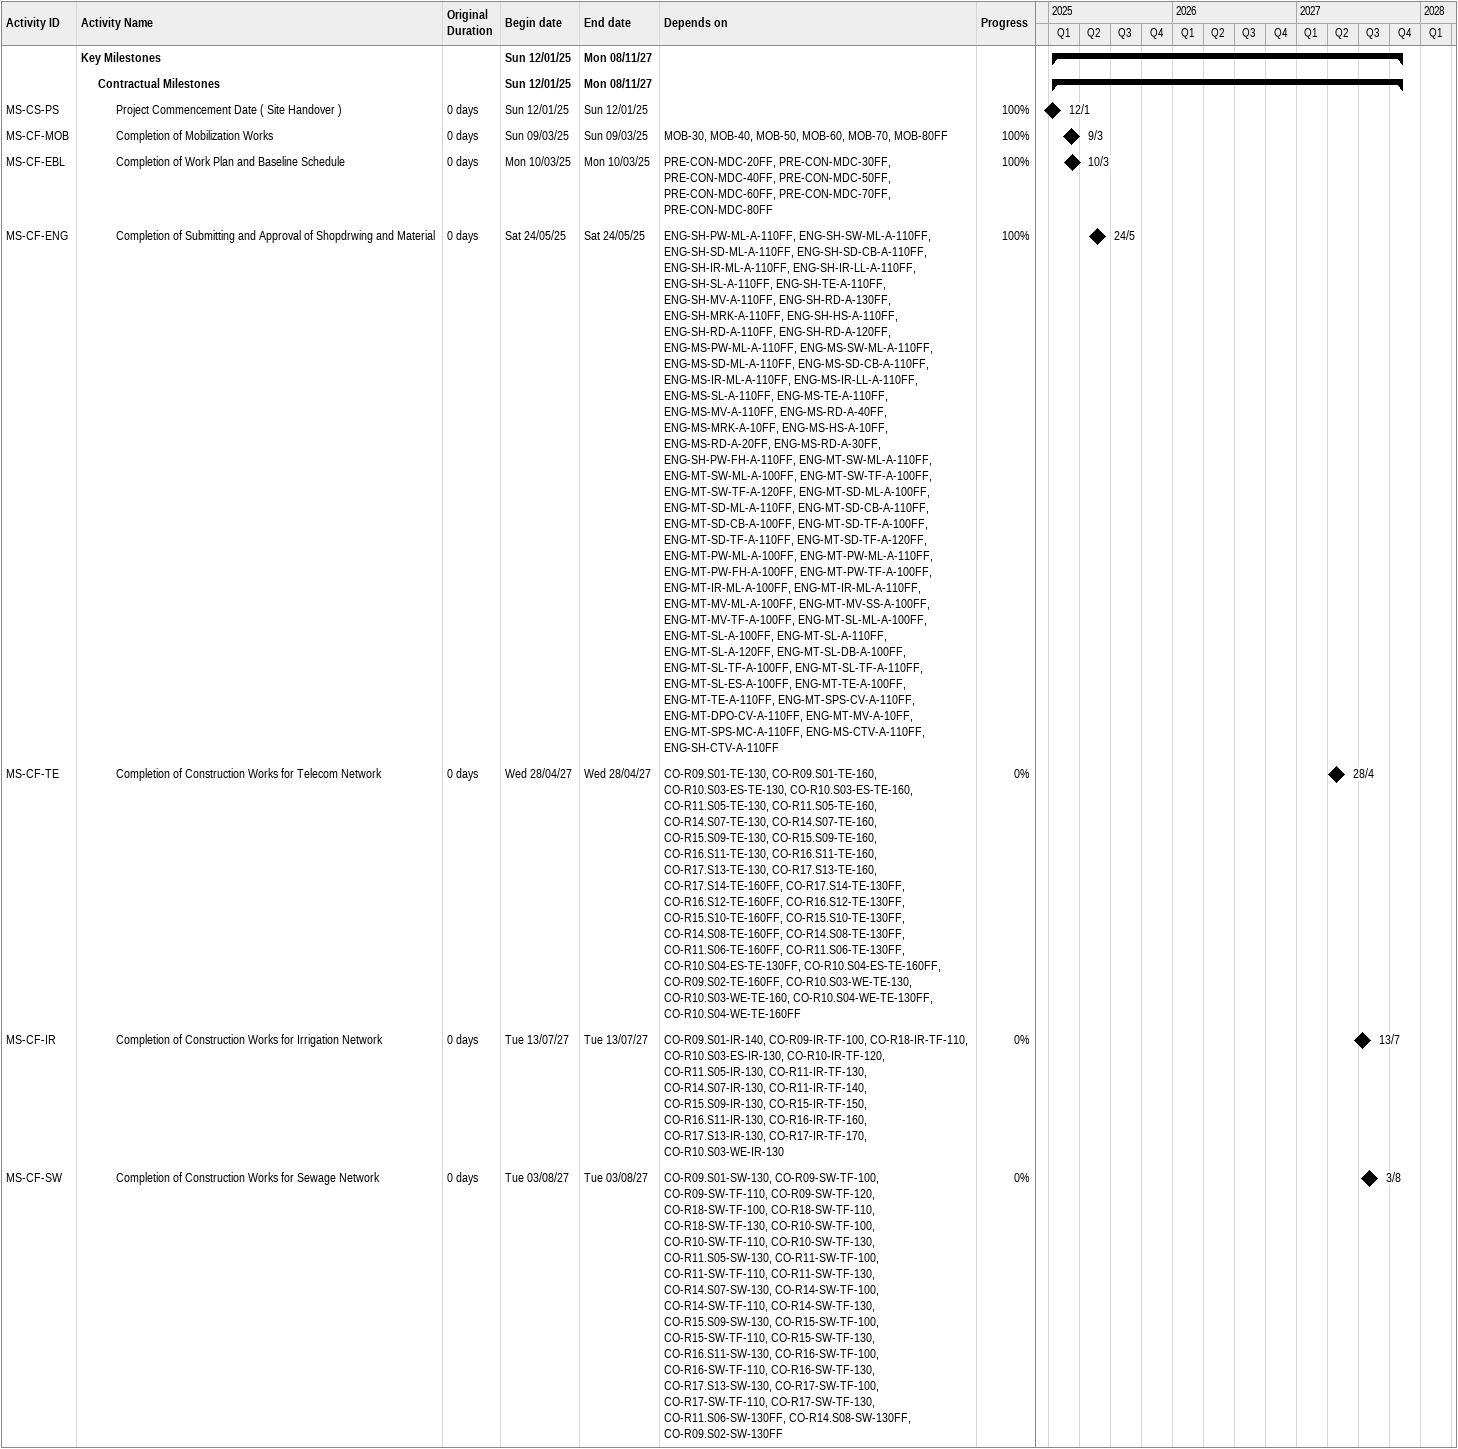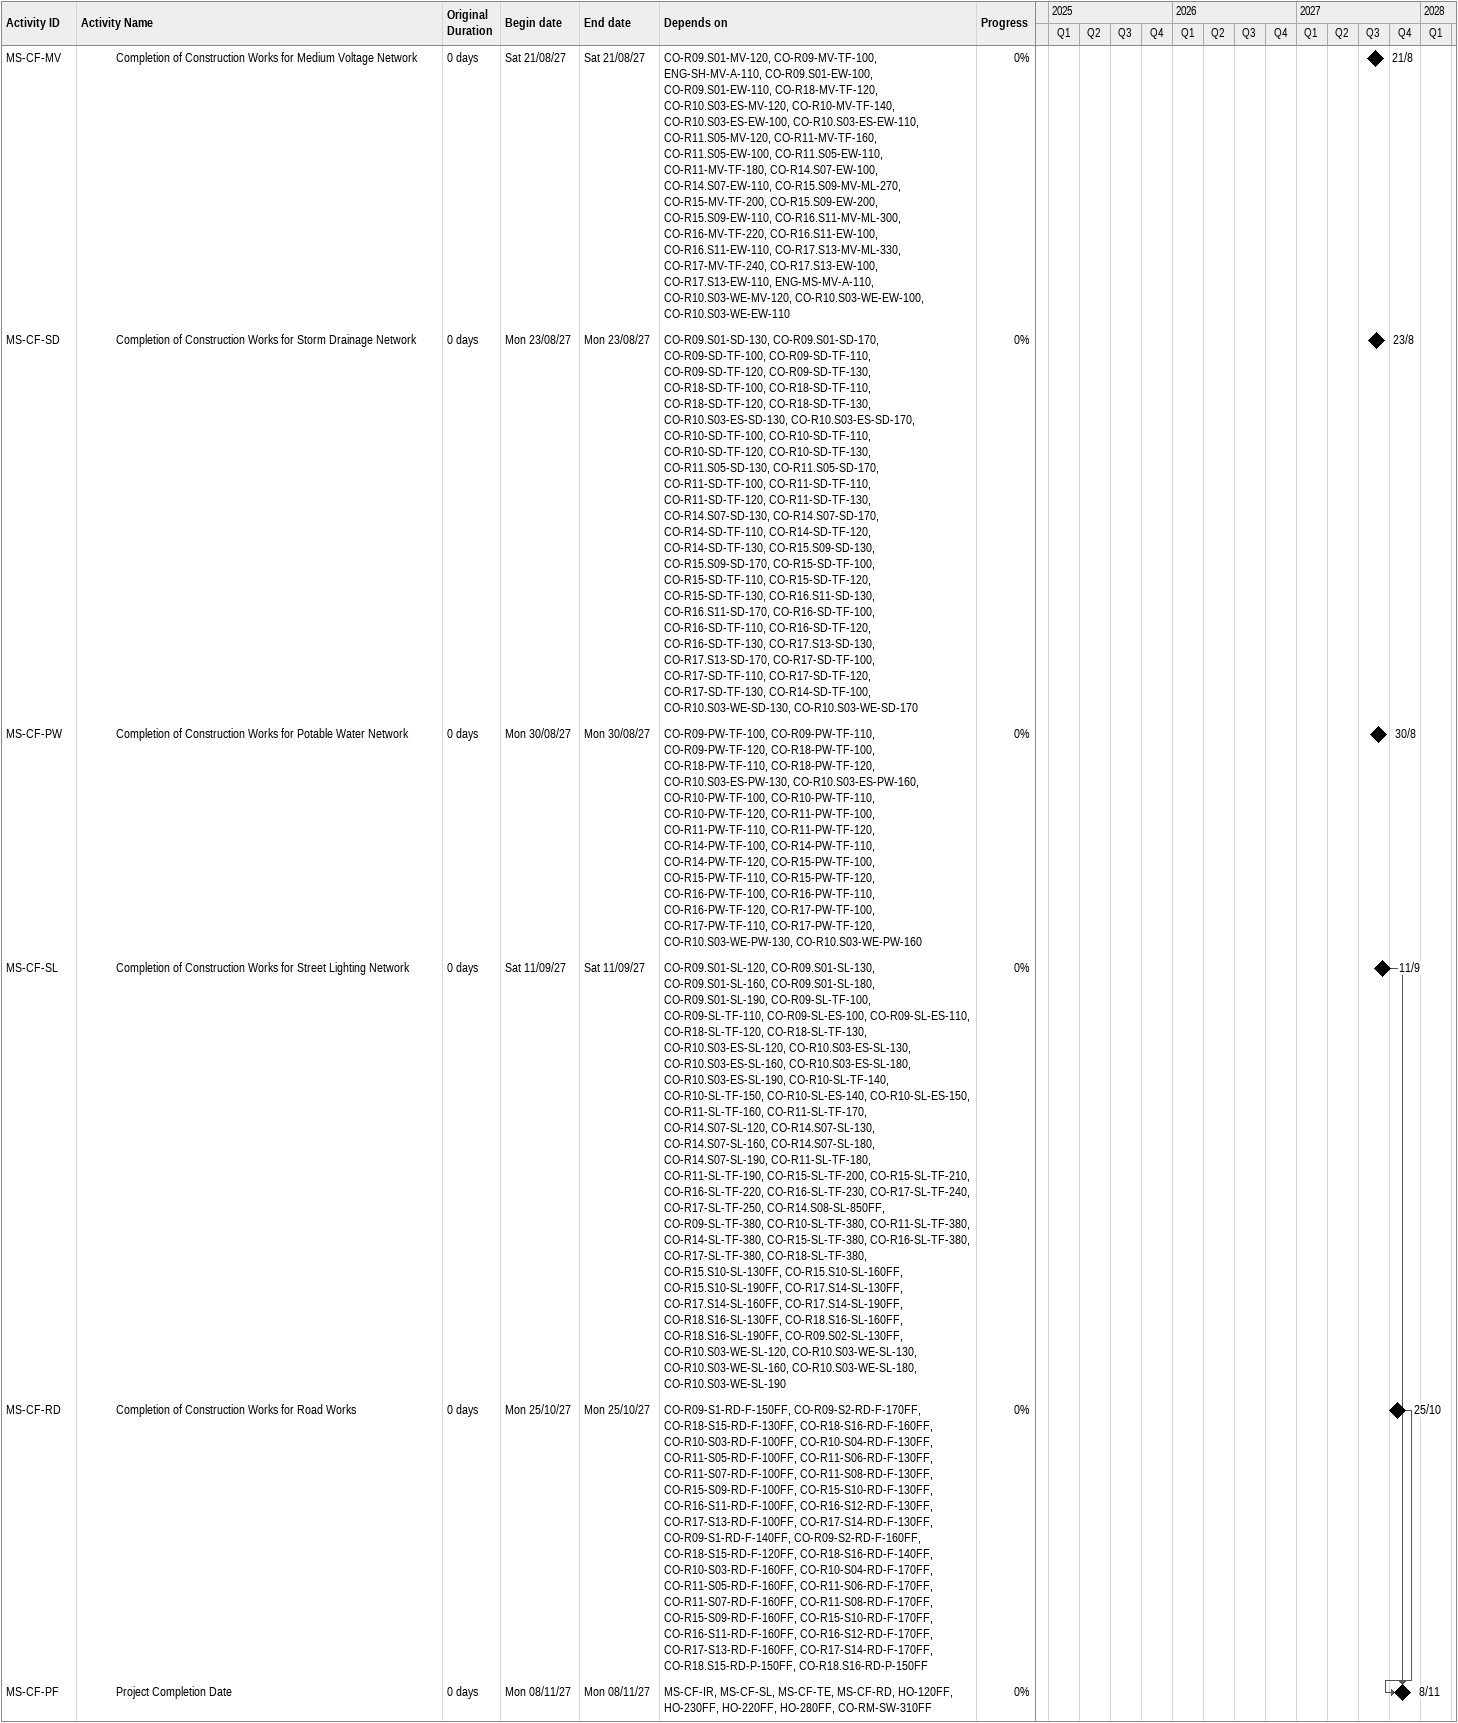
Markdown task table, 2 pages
| ID | Level | Task | Original duration | Start | Finish | Predecessors | % complete |
|---|---|---|---|---|---|---|---|
|  | 1 | **Key Milestones** |  | 2025-01-12 | 2027-11-08 |  |  |
|  | 2 | **Contractual Milestones** |  | 2025-01-12 | 2027-11-08 |  |  |
| MS-CS-PS | 3 | Project Commencement Date ( Site Handover ) | 0d | 2025-01-12 | 2025-01-12 |  | 100 |
| MS-CF-MOB | 3 | Completion of Mobilization Works | 0d | 2025-03-09 | 2025-03-09 | MOB-30, MOB-40, MOB-50, MOB-60, MOB-70, MOB-80FF | 100 |
| MS-CF-EBL | 3 | Completion of Work Plan and Baseline Schedule | 0d | 2025-03-10 | 2025-03-10 | PRE-CON-MDC-20FF, PRE-CON-MDC-30FF, PRE-CON-MDC-40FF, PRE-CON-MDC-50FF, PRE-CON-MDC-60FF, PRE-CON-MDC-70FF, PRE-CON-MDC-80FF | 100 |
| MS-CF-ENG | 3 | Completion of Submitting and Approval of Shopdrwing and Material | 0d | 2025-05-24 | 2025-05-24 | ENG-SH-PW-ML-A-110FF, ENG-SH-SW-ML-A-110FF, ENG-SH-SD-ML-A-110FF, ENG-SH-SD-CB-A-110FF, ENG-SH-IR-ML-A-110FF, ENG-SH-IR-LL-A-110FF, ENG-SH-SL-A-110FF, ENG-SH-TE-A-110FF, ENG-SH-MV-A-110FF, ENG-SH-RD-A-130FF, ENG-SH-MRK-A-110FF, ENG-SH-HS-A-110FF, ENG-SH-RD-A-110FF, ENG-SH-RD-A-120FF, ENG-MS-PW-ML-A-110FF, ENG-MS-SW-ML-A-110FF, ENG-MS-SD-ML-A-110FF, ENG-MS-SD-CB-A-110FF, ENG-MS-IR-ML-A-110FF, ENG-MS-IR-LL-A-110FF, ENG-MS-SL-A-110FF, ENG-MS-TE-A-110FF, ENG-MS-MV-A-110FF, ENG-MS-RD-A-40FF, ENG-MS-MRK-A-10FF, ENG-MS-HS-A-10FF, ENG-MS-RD-A-20FF, ENG-MS-RD-A-30FF, ENG-SH-PW-FH-A-110FF, ENG-MT-SW-ML-A-110FF, ENG-MT-SW-ML-A-100FF, ENG-MT-SW-TF-A-100FF, ENG-MT-SW-TF-A-120FF, ENG-MT-SD-ML-A-100FF, ENG-MT-SD-ML-A-110FF, ENG-MT-SD-CB-A-110FF, ENG-MT-SD-CB-A-100FF, ENG-MT-SD-TF-A-100FF, ENG-MT-SD-TF-A-110FF, ENG-MT-SD-TF-A-120FF, ENG-MT-PW-ML-A-100FF, ENG-MT-PW-ML-A-110FF, ENG-MT-PW-FH-A-100FF, ENG-MT-PW-TF-A-100FF, ENG-MT-IR-ML-A-100FF, ENG-MT-IR-ML-A-110FF, ENG-MT-MV-ML-A-100FF, ENG-MT-MV-SS-A-100FF, ENG-MT-MV-TF-A-100FF, ENG-MT-SL-ML-A-100FF, ENG-MT-SL-A-100FF, ENG-MT-SL-A-110FF, ENG-MT-SL-A-120FF, ENG-MT-SL-DB-A-100FF, ENG-MT-SL-TF-A-100FF, ENG-MT-SL-TF-A-110FF, ENG-MT-SL-ES-A-100FF, ENG-MT-TE-A-100FF, ENG-MT-TE-A-110FF, ENG-MT-SPS-CV-A-110FF, ENG-MT-DPO-CV-A-110FF, ENG-MT-MV-A-10FF, ENG-MT-SPS-MC-A-110FF, ENG-MS-CTV-A-110FF, ENG-SH-CTV-A-110FF | 100 |
| MS-CF-TE | 3 | Completion of Construction Works for Telecom Network | 0d | 2027-04-28 | 2027-04-28 | CO-R09.S01-TE-130, CO-R09.S01-TE-160, CO-R10.S03-ES-TE-130, CO-R10.S03-ES-TE-160, CO-R11.S05-TE-130, CO-R11.S05-TE-160, CO-R14.S07-TE-130, CO-R14.S07-TE-160, CO-R15.S09-TE-130, CO-R15.S09-TE-160, CO-R16.S11-TE-130, CO-R16.S11-TE-160, CO-R17.S13-TE-130, CO-R17.S13-TE-160, CO-R17.S14-TE-160FF, CO-R17.S14-TE-130FF, CO-R16.S12-TE-160FF, CO-R16.S12-TE-130FF, CO-R15.S10-TE-160FF, CO-R15.S10-TE-130FF, CO-R14.S08-TE-160FF, CO-R14.S08-TE-130FF, CO-R11.S06-TE-160FF, CO-R11.S06-TE-130FF, CO-R10.S04-ES-TE-130FF, CO-R10.S04-ES-TE-160FF, CO-R09.S02-TE-160FF, CO-R10.S03-WE-TE-130, CO-R10.S03-WE-TE-160, CO-R10.S04-WE-TE-130FF, CO-R10.S04-WE-TE-160FF | 0 |
| MS-CF-IR | 3 | Completion of Construction Works for Irrigation Network | 0d | 2027-07-13 | 2027-07-13 | CO-R09.S01-IR-140, CO-R09-IR-TF-100, CO-R18-IR-TF-110, CO-R10.S03-ES-IR-130, CO-R10-IR-TF-120, CO-R11.S05-IR-130, CO-R11-IR-TF-130, CO-R14.S07-IR-130, CO-R11-IR-TF-140, CO-R15.S09-IR-130, CO-R15-IR-TF-150, CO-R16.S11-IR-130, CO-R16-IR-TF-160, CO-R17.S13-IR-130, CO-R17-IR-TF-170, CO-R10.S03-WE-IR-130 | 0 |
| MS-CF-SW | 3 | Completion of Construction Works for Sewage Network | 0d | 2027-08-03 | 2027-08-03 | CO-R09.S01-SW-130, CO-R09-SW-TF-100, CO-R09-SW-TF-110, CO-R09-SW-TF-120, CO-R18-SW-TF-100, CO-R18-SW-TF-110, CO-R18-SW-TF-130, CO-R10-SW-TF-100, CO-R10-SW-TF-110, CO-R10-SW-TF-130, CO-R11.S05-SW-130, CO-R11-SW-TF-100, CO-R11-SW-TF-110, CO-R11-SW-TF-130, CO-R14.S07-SW-130, CO-R14-SW-TF-100, CO-R14-SW-TF-110, CO-R14-SW-TF-130, CO-R15.S09-SW-130, CO-R15-SW-TF-100, CO-R15-SW-TF-110, CO-R15-SW-TF-130, CO-R16.S11-SW-130, CO-R16-SW-TF-100, CO-R16-SW-TF-110, CO-R16-SW-TF-130, CO-R17.S13-SW-130, CO-R17-SW-TF-100, CO-R17-SW-TF-110, CO-R17-SW-TF-130, CO-R11.S06-SW-130FF, CO-R14.S08-SW-130FF, CO-R09.S02-SW-130FF | 0 |
| MS-CF-MV | 3 | Completion of Construction Works for Medium Voltage Network | 0d | 2027-08-21 | 2027-08-21 | CO-R09.S01-MV-120, CO-R09-MV-TF-100, ENG-SH-MV-A-110, CO-R09.S01-EW-100, CO-R09.S01-EW-110, CO-R18-MV-TF-120, CO-R10.S03-ES-MV-120, CO-R10-MV-TF-140, CO-R10.S03-ES-EW-100, CO-R10.S03-ES-EW-110, CO-R11.S05-MV-120, CO-R11-MV-TF-160, CO-R11.S05-EW-100, CO-R11.S05-EW-110, CO-R11-MV-TF-180, CO-R14.S07-EW-100, CO-R14.S07-EW-110, CO-R15.S09-MV-ML-270, CO-R15-MV-TF-200, CO-R15.S09-EW-200, CO-R15.S09-EW-110, CO-R16.S11-MV-ML-300, CO-R16-MV-TF-220, CO-R16.S11-EW-100, CO-R16.S11-EW-110, CO-R17.S13-MV-ML-330, CO-R17-MV-TF-240, CO-R17.S13-EW-100, CO-R17.S13-EW-110, ENG-MS-MV-A-110, CO-R10.S03-WE-MV-120, CO-R10.S03-WE-EW-100, CO-R10.S03-WE-EW-110 | 0 |
| MS-CF-SD | 3 | Completion of Construction Works for Storm Drainage Network | 0d | 2027-08-23 | 2027-08-23 | CO-R09.S01-SD-130, CO-R09.S01-SD-170, CO-R09-SD-TF-100, CO-R09-SD-TF-110, CO-R09-SD-TF-120, CO-R09-SD-TF-130, CO-R18-SD-TF-100, CO-R18-SD-TF-110, CO-R18-SD-TF-120, CO-R18-SD-TF-130, CO-R10.S03-ES-SD-130, CO-R10.S03-ES-SD-170, CO-R10-SD-TF-100, CO-R10-SD-TF-110, CO-R10-SD-TF-120, CO-R10-SD-TF-130, CO-R11.S05-SD-130, CO-R11.S05-SD-170, CO-R11-SD-TF-100, CO-R11-SD-TF-110, CO-R11-SD-TF-120, CO-R11-SD-TF-130, CO-R14.S07-SD-130, CO-R14.S07-SD-170, CO-R14-SD-TF-110, CO-R14-SD-TF-120, CO-R14-SD-TF-130, CO-R15.S09-SD-130, CO-R15.S09-SD-170, CO-R15-SD-TF-100, CO-R15-SD-TF-110, CO-R15-SD-TF-120, CO-R15-SD-TF-130, CO-R16.S11-SD-130, CO-R16.S11-SD-170, CO-R16-SD-TF-100, CO-R16-SD-TF-110, CO-R16-SD-TF-120, CO-R16-SD-TF-130, CO-R17.S13-SD-130, CO-R17.S13-SD-170, CO-R17-SD-TF-100, CO-R17-SD-TF-110, CO-R17-SD-TF-120, CO-R17-SD-TF-130, CO-R14-SD-TF-100, CO-R10.S03-WE-SD-130, CO-R10.S03-WE-SD-170 | 0 |
| MS-CF-PW | 3 | Completion of Construction Works for Potable Water Network | 0d | 2027-08-30 | 2027-08-30 | CO-R09-PW-TF-100, CO-R09-PW-TF-110, CO-R09-PW-TF-120, CO-R18-PW-TF-100, CO-R18-PW-TF-110, CO-R18-PW-TF-120, CO-R10.S03-ES-PW-130, CO-R10.S03-ES-PW-160, CO-R10-PW-TF-100, CO-R10-PW-TF-110, CO-R10-PW-TF-120, CO-R11-PW-TF-100, CO-R11-PW-TF-110, CO-R11-PW-TF-120, CO-R14-PW-TF-100, CO-R14-PW-TF-110, CO-R14-PW-TF-120, CO-R15-PW-TF-100, CO-R15-PW-TF-110, CO-R15-PW-TF-120, CO-R16-PW-TF-100, CO-R16-PW-TF-110, CO-R16-PW-TF-120, CO-R17-PW-TF-100, CO-R17-PW-TF-110, CO-R17-PW-TF-120, CO-R10.S03-WE-PW-130, CO-R10.S03-WE-PW-160 | 0 |
| MS-CF-SL | 3 | Completion of Construction Works for Street Lighting Network | 0d | 2027-09-11 | 2027-09-11 | CO-R09.S01-SL-120, CO-R09.S01-SL-130, CO-R09.S01-SL-160, CO-R09.S01-SL-180, CO-R09.S01-SL-190, CO-R09-SL-TF-100, CO-R09-SL-TF-110, CO-R09-SL-ES-100, CO-R09-SL-ES-110, CO-R18-SL-TF-120, CO-R18-SL-TF-130, CO-R10.S03-ES-SL-120, CO-R10.S03-ES-SL-130, CO-R10.S03-ES-SL-160, CO-R10.S03-ES-SL-180, CO-R10.S03-ES-SL-190, CO-R10-SL-TF-140, CO-R10-SL-TF-150, CO-R10-SL-ES-140, CO-R10-SL-ES-150, CO-R11-SL-TF-160, CO-R11-SL-TF-170, CO-R14.S07-SL-120, CO-R14.S07-SL-130, CO-R14.S07-SL-160, CO-R14.S07-SL-180, CO-R14.S07-SL-190, CO-R11-SL-TF-180, CO-R11-SL-TF-190, CO-R15-SL-TF-200, CO-R15-SL-TF-210, CO-R16-SL-TF-220, CO-R16-SL-TF-230, CO-R17-SL-TF-240, CO-R17-SL-TF-250, CO-R14.S08-SL-850FF, CO-R09-SL-TF-380, CO-R10-SL-TF-380, CO-R11-SL-TF-380, CO-R14-SL-TF-380, CO-R15-SL-TF-380, CO-R16-SL-TF-380, CO-R17-SL-TF-380, CO-R18-SL-TF-380, CO-R15.S10-SL-130FF, CO-R15.S10-SL-160FF, CO-R15.S10-SL-190FF, CO-R17.S14-SL-130FF, CO-R17.S14-SL-160FF, CO-R17.S14-SL-190FF, CO-R18.S16-SL-130FF, CO-R18.S16-SL-160FF, CO-R18.S16-SL-190FF, CO-R09.S02-SL-130FF, CO-R10.S03-WE-SL-120, CO-R10.S03-WE-SL-130, CO-R10.S03-WE-SL-160, CO-R10.S03-WE-SL-180, CO-R10.S03-WE-SL-190 | 0 |
| MS-CF-RD | 3 | Completion of Construction Works for Road Works | 0d | 2027-10-25 | 2027-10-25 | CO-R09-S1-RD-F-150FF, CO-R09-S2-RD-F-170FF, CO-R18-S15-RD-F-130FF, CO-R18-S16-RD-F-160FF, CO-R10-S03-RD-F-100FF, CO-R10-S04-RD-F-130FF, CO-R11-S05-RD-F-100FF, CO-R11-S06-RD-F-130FF, CO-R11-S07-RD-F-100FF, CO-R11-S08-RD-F-130FF, CO-R15-S09-RD-F-100FF, CO-R15-S10-RD-F-130FF, CO-R16-S11-RD-F-100FF, CO-R16-S12-RD-F-130FF, CO-R17-S13-RD-F-100FF, CO-R17-S14-RD-F-130FF, CO-R09-S1-RD-F-140FF, CO-R09-S2-RD-F-160FF, CO-R18-S15-RD-F-120FF, CO-R18-S16-RD-F-140FF, CO-R10-S03-RD-F-160FF, CO-R10-S04-RD-F-170FF, CO-R11-S05-RD-F-160FF, CO-R11-S06-RD-F-170FF, CO-R11-S07-RD-F-160FF, CO-R11-S08-RD-F-170FF, CO-R15-S09-RD-F-160FF, CO-R15-S10-RD-F-170FF, CO-R16-S11-RD-F-160FF, CO-R16-S12-RD-F-170FF, CO-R17-S13-RD-F-160FF, CO-R17-S14-RD-F-170FF, CO-R18.S15-RD-P-150FF, CO-R18.S16-RD-P-150FF | 0 |
| MS-CF-PF | 3 | Project Completion Date | 0d | 2027-11-08 | 2027-11-08 | MS-CF-IR, MS-CF-SL, MS-CF-TE, MS-CF-RD, HO-120FF, HO-230FF, HO-220FF, HO-280FF, CO-RM-SW-310FF | 0 |
